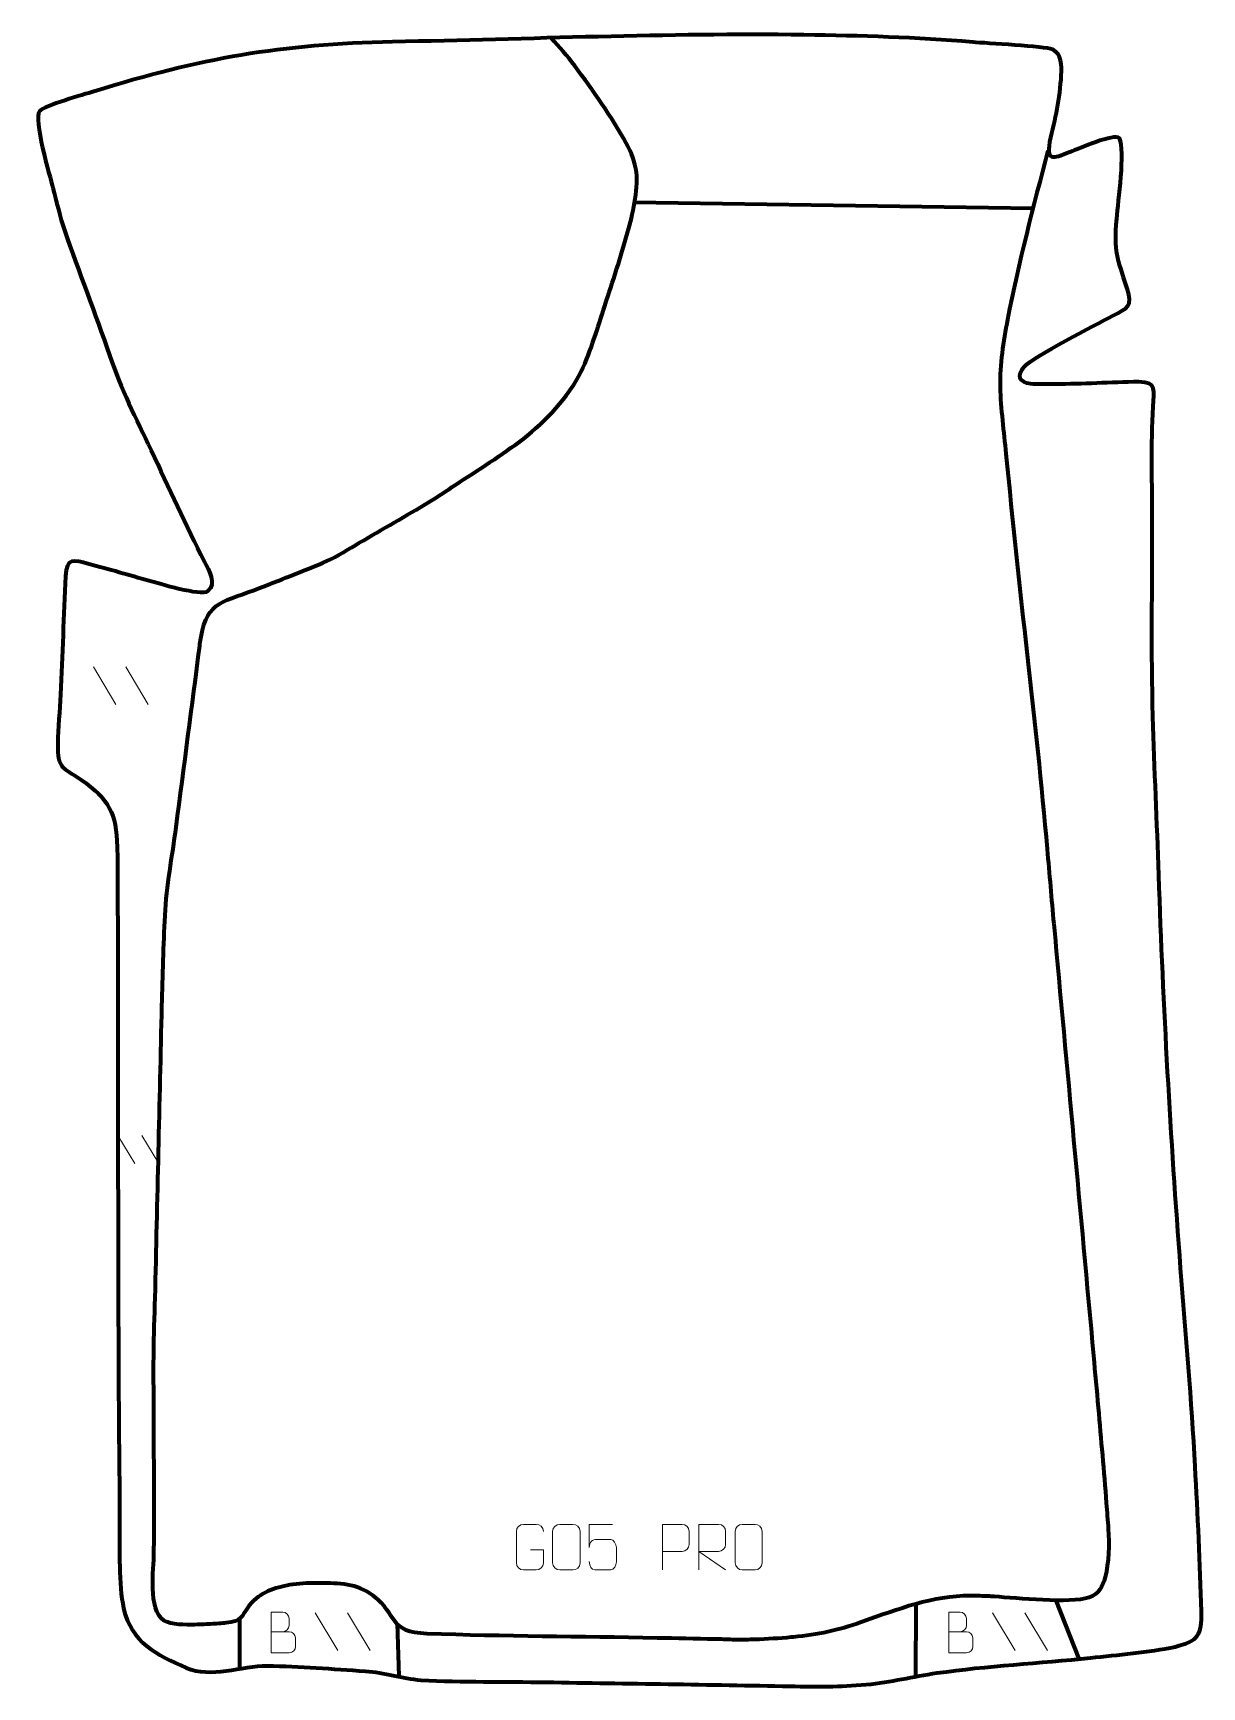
# Model space of a CAD drawing. Header units: millimetres. Extents: x 1214 to 1855, y 21 to 928.
import ezdxf

# ---------------------------------------------------------------- set-up
doc = ezdxf.new("R2010")
doc.units = ezdxf.units.MM
doc.header["$MEASUREMENT"] = 0
doc.layers.add('layer 1', color=7, linetype='Continuous')
doc.layers.add('layer 2', color=7, linetype='Continuous')

msp = doc.modelspace()

# ---------------------------------------------------------------- linework, layer by layer
at = {"layer": 'layer 1', "color": 142, "lineweight": 158}
msp.add_open_spline([(1770.2815, 863.3756), (1762.1338, 832.6224), (1754.1895, 801.85), (1748.078, 770.6142), (1748.078, 770.6142), (1745.7165, 758.4981), (1743.8013, 746.1169), (1743.9875, 733.7422), (1743.9875, 733.7422), (1744.3714, 721.465), (1746.0271, 709.1999), (1747.2468, 696.9841), (1747.2468, 696.9841), (1750.7845, 660.1722), (1754.7299, 623.4029), (1758.8721, 586.6546), (1758.8721, 586.6546), (1762.8781, 551.1804), (1766.6851, 515.6969), (1769.827, 480.1342), (1769.827, 480.1342), (1771.0249, 466.481), (1772.1984, 452.8266), (1773.452, 439.1784), (1773.452, 439.1784), (1780.7155, 360.2377), (1788.0348, 281.3022), (1795.23, 202.3551), (1795.23, 202.3551), (1796.0973, 192.8351), (1796.9584, 183.3145), (1797.8125, 173.7933), (1797.8125, 173.7933), (1799.3746, 156.3615), (1800.8743, 138.926), (1802.2684, 121.4798), (1802.2684, 121.4798), (1802.6471, 116.7322), (1803.0137, 111.9841), (1803.3693, 107.2347), (1803.3693, 107.2347), (1803.9856, 98.9787), (1803.6315, 88.743), (1801.6257, 80.7265), (1801.6257, 80.7265), (1800.2454, 75.6321), (1798.0868, 71.4491), (1792.8945, 69.5711), (1792.8945, 69.5711), (1782.0265, 66.2644), (1753.414, 69.2075), (1740.9911, 70.1464), (1740.9911, 70.1464), (1740.0718, 70.2005), (1739.1542, 70.2477), (1738.2345, 70.2935), (1738.2345, 70.2935), (1734.6888, 70.4519), (1731.1713, 70.5433), (1727.6222, 70.5676), (1727.6222, 70.5676), (1707.0177, 70.6029), (1687.9819, 63.1696), (1668.8617, 56.4121), (1668.8617, 56.4121), (1668.8617, 56.4121), (1667.919, 56.0813), (1667.919, 56.0813), (1667.919, 56.0813), (1654.7012, 51.4487), (1644.5726, 49.2427), (1630.622, 47.9088), (1630.622, 47.9088), (1630.622, 47.9088), (1629.5294, 47.8044), (1629.5294, 47.8044), (1629.5294, 47.8044), (1622.8954, 47.1853), (1616.2397, 46.8294), (1609.5823, 46.5897), (1609.5823, 46.5897), (1609.5823, 46.5897), (1608.6612, 46.5565), (1608.6612, 46.5565), (1608.6612, 46.5565), (1604.8209, 46.4352), (1601.0246, 46.4189), (1597.1833, 46.489), (1597.1833, 46.489), (1593.9631, 46.5967), (1590.7486, 46.7126), (1587.527, 46.7884), (1587.527, 46.7884), (1577.0177, 46.9924), (1566.5083, 47.1965), (1555.9989, 47.4005), (1555.9989, 47.4005), (1513.9994, 48.1995), (1471.7696, 48.2832), (1429.8129, 49.7438), (1429.8129, 49.7438), (1408.2698, 50.4937), (1414.5534, 59.747), (1400.0287, 70.6865), (1400.0287, 70.6865), (1391.1142, 77.4007), (1381.6152, 77.4097), (1370.9793, 77.5537), (1370.9793, 77.5537), (1366.0666, 77.5911), (1360.9669, 77.4176), (1356.0978, 76.7376), (1356.0978, 76.7376), (1347.9354, 75.5182), (1339.2953, 73.0538), (1333.5629, 66.7693), (1333.5629, 66.7693), (1333.5629, 66.7693), (1332.2182, 65.2073), (1332.2182, 65.2073), (1332.2182, 65.2073), (1327.5868, 58.7698), (1328.349, 56.7704), (1319.4893, 55.6696), (1319.4893, 55.6696), (1318.2735, 55.5454), (1317.0489, 55.4543), (1315.8306, 55.3578), (1315.8306, 55.3578), (1311.3175, 55.0043), (1306.7406, 54.8081), (1302.2138, 54.7161), (1302.2138, 54.7161), (1297.5769, 54.6343), (1289.3737, 54.5304), (1285.3589, 57.0164), (1285.3589, 57.0164), (1276.6247, 63.2734), (1279.8777, 84.7479), (1279.98, 94.4449), (1279.98, 94.4449), (1280.3633, 130.7676), (1279.6931, 167.0982), (1279.8241, 203.4238), (1279.8241, 203.4238), (1279.872, 213.6076), (1280.3527, 223.807), (1280.6119, 233.9897), (1280.6119, 233.9897), (1281.9277, 287.4098), (1283.1099, 340.833), (1284.3736, 394.2543), (1284.3736, 394.2543), (1284.765, 410.7768), (1285.279, 427.2845), (1286.0509, 443.7941), (1286.0509, 443.7941), (1286.816, 459.8997), (1290.0482, 476.2005), (1292.1627, 492.2056), (1292.1627, 492.2056), (1296.4927, 525.3748), (1300.8155, 558.5449), (1305.0825, 591.7224), (1305.0825, 591.7224), (1305.0825, 591.7224), (1305.2043, 592.6703), (1305.2043, 592.6703), (1305.2043, 592.6703), (1308.122, 615.3816), (1315.823, 615.211), (1334.9383, 622.2713), (1334.9383, 622.2713), (1348.3997, 627.3686), (1361.7654, 632.6716), (1375.0515, 638.2103), (1375.0515, 638.2103), (1380.0123, 640.3064), (1387.4012, 645.2202), (1392.4233, 648.1337), (1392.4233, 648.1337), (1405.275, 655.5896), (1418.1778, 662.9398), (1430.9276, 670.5716), (1430.9276, 670.5716), (1435.8521, 673.5231), (1440.6058, 676.9077), (1445.4161, 680.0587), (1445.4161, 680.0587), (1457.4698, 687.9059), (1471.2529, 696.5569), (1482.5656, 705.2556), (1482.5656, 705.2556), (1494.9674, 714.7916), (1507.3025, 727.965), (1514.2271, 742.0834), (1514.2271, 742.0834), (1519.729, 753.5439), (1523.2579, 766.1448), (1527.2129, 778.2125), (1527.2129, 778.2125), (1531.6885, 791.5266), (1535.9134, 804.8667), (1539.7245, 818.3879), (1539.7245, 818.3879), (1542.4388, 828.16), (1545.7091, 841.2507), (1544.5621, 851.3779), (1544.5621, 851.3779), (1543.7984, 857.274), (1541.8324, 862.144), (1539.0346, 867.347), (1539.0346, 867.347), (1530.8595, 882.1643), (1520.8207, 896.2544), (1510.7118, 909.8105), (1510.7118, 909.8105), (1506.7213, 915.1465), (1502.2562, 920.1197), (1497.8638, 925.1241)], degree=3, knots=[0, 0, 0, 0, 0.01785714, 0.01785714, 0.01785714, 0.01785714, 0.03571429, 0.03571429, 0.03571429, 0.03571429, 0.05357143, 0.05357143, 0.05357143, 0.05357143, 0.07142857, 0.07142857, 0.07142857, 0.07142857, 0.08928571, 0.08928571, 0.08928571, 0.08928571, 0.10714286, 0.10714286, 0.10714286, 0.10714286, 0.125, 0.125, 0.125, 0.125, 0.14285714, 0.14285714, 0.14285714, 0.14285714, 0.16071429, 0.16071429, 0.16071429, 0.16071429, 0.17857143, 0.17857143, 0.17857143, 0.17857143, 0.19642857, 0.19642857, 0.19642857, 0.19642857, 0.21428571, 0.21428571, 0.21428571, 0.21428571, 0.23214286, 0.23214286, 0.23214286, 0.23214286, 0.25, 0.25, 0.25, 0.25, 0.26785714, 0.26785714, 0.26785714, 0.26785714, 0.28571429, 0.28571429, 0.28571429, 0.28571429, 0.30357143, 0.30357143, 0.30357143, 0.30357143, 0.32142857, 0.32142857, 0.32142857, 0.32142857, 0.33928571, 0.33928571, 0.33928571, 0.33928571, 0.35714286, 0.35714286, 0.35714286, 0.35714286, 0.375, 0.375, 0.375, 0.375, 0.39285714, 0.39285714, 0.39285714, 0.39285714, 0.41071429, 0.41071429, 0.41071429, 0.41071429, 0.42857143, 0.42857143, 0.42857143, 0.42857143, 0.44642857, 0.44642857, 0.44642857, 0.44642857, 0.46428571, 0.46428571, 0.46428571, 0.46428571, 0.48214286, 0.48214286, 0.48214286, 0.48214286, 0.5, 0.5, 0.5, 0.5, 0.51785714, 0.51785714, 0.51785714, 0.51785714, 0.53571429, 0.53571429, 0.53571429, 0.53571429, 0.55357143, 0.55357143, 0.55357143, 0.55357143, 0.57142857, 0.57142857, 0.57142857, 0.57142857, 0.58928571, 0.58928571, 0.58928571, 0.58928571, 0.60714286, 0.60714286, 0.60714286, 0.60714286, 0.625, 0.625, 0.625, 0.625, 0.64285714, 0.64285714, 0.64285714, 0.64285714, 0.66071429, 0.66071429, 0.66071429, 0.66071429, 0.67857143, 0.67857143, 0.67857143, 0.67857143, 0.69642857, 0.69642857, 0.69642857, 0.69642857, 0.71428571, 0.71428571, 0.71428571, 0.71428571, 0.73214286, 0.73214286, 0.73214286, 0.73214286, 0.75, 0.75, 0.75, 0.75, 0.76785714, 0.76785714, 0.76785714, 0.76785714, 0.78571429, 0.78571429, 0.78571429, 0.78571429, 0.80357143, 0.80357143, 0.80357143, 0.80357143, 0.82142857, 0.82142857, 0.82142857, 0.82142857, 0.83928571, 0.83928571, 0.83928571, 0.83928571, 0.85714286, 0.85714286, 0.85714286, 0.85714286, 0.875, 0.875, 0.875, 0.875, 0.89285714, 0.89285714, 0.89285714, 0.89285714, 0.91071429, 0.91071429, 0.91071429, 0.91071429, 0.92857143, 0.92857143, 0.92857143, 0.92857143, 0.94642857, 0.94642857, 0.94642857, 0.94642857, 0.96428571, 0.96428571, 0.96428571, 0.96428571, 1, 1, 1, 1], dxfattribs=at)
for points in [[(1543.094, 835.0926), (1543.094, 835.0926), (1761.9084, 831.7328), (1761.9084, 831.7328)], [(1697.7993, 66.1463), (1697.7993, 66.1463), (1697.6569, 25.8252), (1697.6569, 25.8252)], [(1774.4985, 67.9542), (1774.4985, 67.9542), (1787.1448, 35.9274), (1787.1448, 35.9274)], [(1326.9478, 57.9253), (1326.9478, 57.9253), (1326.8251, 30.6814), (1326.8251, 30.6814)], [(1413.3578, 55.3795), (1413.3578, 55.3795), (1414.2924, 26.4718), (1414.2924, 26.4718)]]:
    msp.add_open_spline(points, degree=3, dxfattribs=at)
at = {"layer": 'layer 2', "color": 242, "lineweight": 158}
msp.add_open_spline([(1247.0374, 895.7254), (1304.885, 913.8821), (1350.1976, 921.7617), (1410.8813, 922.962), (1410.8813, 922.962), (1486.0935, 924.4496), (1561.194, 927.784), (1636.4469, 926.7746), (1636.4469, 926.7746), (1667.9103, 926.3429), (1697.7611, 925.4255), (1729.1616, 922.7826), (1729.1616, 922.7826), (1736.4514, 922.1854), (1768.4651, 920.5679), (1772.8618, 918.7498), (1772.8618, 918.7498), (1778.0826, 916.0243), (1777.6694, 909.9969), (1777.5633, 904.7943), (1777.5633, 904.7943), (1776.9442, 891.2103), (1774.2378, 881.126), (1771.3784, 868.0777), (1771.3784, 868.0777), (1769.0802, 856.1477), (1774.5573, 859.5375), (1782.7308, 862.6073), (1782.7308, 862.6073), (1786.7161, 864.1653), (1806.7574, 873.0052), (1809.5284, 870.1426), (1809.5284, 870.1426), (1812.7634, 862.9398), (1808.833, 835.6919), (1808.0072, 826.0862), (1808.0072, 826.0862), (1806.4845, 806.5719), (1807.99, 805.728), (1813.7171, 787.7475), (1813.7171, 787.7475), (1816.9193, 777.6943), (1814.1412, 777.22), (1805.6673, 772.651), (1805.6673, 772.651), (1796.2987, 767.6085), (1762.7143, 750.7413), (1757.1436, 744.6267), (1757.1436, 744.6267), (1753.1576, 740.2515), (1754.5341, 735.9184), (1760.7172, 735.3126), (1760.7172, 735.3126), (1764.1757, 734.9737), (1770.3847, 735.1619), (1774.0861, 735.1692), (1774.0861, 735.1692), (1789.4123, 735.2432), (1804.6733, 736.2126), (1819.9834, 736.4589), (1819.9834, 736.4589), (1830.4006, 736.3143), (1828.3452, 731.6429), (1827.8871, 722.9486), (1827.8871, 722.9486), (1826.7851, 702.0312), (1827.4693, 679.9046), (1827.4937, 658.8503), (1827.4937, 658.8503), (1827.5264, 623.727), (1826.8198, 587.9759), (1827.8092, 552.9288), (1827.8092, 552.9288), (1828.64, 523.9651), (1830.1137, 494.918), (1831.0871, 465.9204), (1831.0871, 465.9204), (1833.5197, 393.6369), (1837.5296, 322.3385), (1843.0422, 250.2284), (1843.0422, 250.2284), (1845.8003, 214.1821), (1849.0798, 177.6301), (1851.0098, 141.5767), (1851.0098, 141.5767), (1852.3888, 115.2478), (1853.8569, 88.1995), (1854.403, 61.8728), (1854.403, 61.8728), (1854.7045, 49.0462), (1852.7873, 45.6395), (1839.9728, 42.6526), (1839.9728, 42.6526), (1825.4841, 39.5468), (1808.4845, 38.185), (1793.5916, 36.5203), (1793.5916, 36.5203), (1765.7933, 33.5334), (1736.9211, 32.194), (1709.3987, 28.2385), (1709.3987, 28.2385), (1696.0712, 26.3232), (1684.3389, 23.1708), (1670.6065, 21.9276), (1670.6065, 21.9276), (1655.748, 20.5824), (1643.7322, 20.6456), (1628.8975, 20.9636), (1628.8975, 20.9636), (1584.3704, 21.9096), (1539.7336, 22.4187), (1495.1886, 23.1731), (1495.1886, 23.1731), (1472.424, 23.5308), (1449.0997, 23.1926), (1426.4183, 24.3094), (1426.4183, 24.3094), (1415.8795, 25.1926), (1406.6077, 28.5461), (1395.7801, 29.2706), (1395.7801, 29.2706), (1377.9704, 30.4653), (1360.0682, 31.827), (1342.2227, 32.2027), (1342.2227, 32.2027), (1327.9677, 32.1317), (1311.0224, 25.2529), (1297.5996, 31.121), (1297.5996, 31.121), (1281.4146, 38.2174), (1267.5014, 45.0594), (1263.3381, 63.7556), (1263.3381, 63.7556), (1260.4281, 76.8232), (1261.236, 95.9891), (1261.1692, 109.7587), (1261.1692, 109.7587), (1261.0115, 141.0864), (1260.5466, 172.3573), (1260.4723, 203.7025), (1260.4723, 203.7025), (1260.3992, 234.6147), (1260.3261, 265.527), (1260.2529, 296.4391), (1260.2529, 296.4391), (1260.1157, 358.0087), (1260.3911, 419.6243), (1259.8444, 481.1869), (1259.8444, 481.1869), (1259.2741, 500.1845), (1255.4192, 507.2103), (1239.9433, 518.2858), (1239.9433, 518.2858), (1229.8876, 525.188), (1226.984, 523.9561), (1227.2203, 537.9832), (1227.2203, 537.9832), (1227.3679, 546.7456), (1228.3031, 556.0973), (1228.6998, 565.0042), (1228.6998, 565.0042), (1229.6609, 586.6242), (1230.531, 608.2491), (1231.5307, 629.8671), (1231.5307, 629.8671), (1232.0132, 640.3006), (1235.628, 638.7978), (1244.3882, 636.4808), (1244.3882, 636.4808), (1255.3353, 633.5853), (1266.4247, 630.3405), (1277.385, 627.3385), (1277.385, 627.3385), (1282.8371, 625.8219), (1305.4585, 618.7331), (1309.5961, 621.5872), (1309.5961, 621.5872), (1314.5273, 625.9374), (1310.0558, 633.0407), (1307.6545, 637.8041), (1307.6545, 637.8041), (1297.5717, 657.8053), (1288.0139, 678.6425), (1278.4193, 698.9321), (1278.4193, 698.9321), (1269.9752, 716.7423), (1262.1236, 732.2334), (1255.6055, 751.0217), (1255.6055, 751.0217), (1247.6214, 774.036), (1238.9579, 796.7108), (1230.8415, 819.6256), (1230.8415, 819.6256), (1228.3646, 826.6184), (1226.5892, 835.5244), (1224.5924, 842.9162), (1224.5924, 842.9162), (1222.9019, 849.1364), (1213.6887, 880.9898), (1217.1282, 884.8591), (1217.1282, 884.8591), (1219.9996, 888.0891), (1241.5744, 894.0219), (1247.0374, 895.7254)], degree=3, knots=[0, 0, 0, 0, 0.01923077, 0.01923077, 0.01923077, 0.01923077, 0.03846154, 0.03846154, 0.03846154, 0.03846154, 0.05769231, 0.05769231, 0.05769231, 0.05769231, 0.07692308, 0.07692308, 0.07692308, 0.07692308, 0.09615385, 0.09615385, 0.09615385, 0.09615385, 0.11538462, 0.11538462, 0.11538462, 0.11538462, 0.13461538, 0.13461538, 0.13461538, 0.13461538, 0.15384615, 0.15384615, 0.15384615, 0.15384615, 0.17307692, 0.17307692, 0.17307692, 0.17307692, 0.19230769, 0.19230769, 0.19230769, 0.19230769, 0.21153846, 0.21153846, 0.21153846, 0.21153846, 0.23076923, 0.23076923, 0.23076923, 0.23076923, 0.25, 0.25, 0.25, 0.25, 0.26923077, 0.26923077, 0.26923077, 0.26923077, 0.28846154, 0.28846154, 0.28846154, 0.28846154, 0.30769231, 0.30769231, 0.30769231, 0.30769231, 0.32692308, 0.32692308, 0.32692308, 0.32692308, 0.34615385, 0.34615385, 0.34615385, 0.34615385, 0.36538462, 0.36538462, 0.36538462, 0.36538462, 0.38461538, 0.38461538, 0.38461538, 0.38461538, 0.40384615, 0.40384615, 0.40384615, 0.40384615, 0.42307692, 0.42307692, 0.42307692, 0.42307692, 0.44230769, 0.44230769, 0.44230769, 0.44230769, 0.46153846, 0.46153846, 0.46153846, 0.46153846, 0.48076923, 0.48076923, 0.48076923, 0.48076923, 0.5, 0.5, 0.5, 0.5, 0.51923077, 0.51923077, 0.51923077, 0.51923077, 0.53846154, 0.53846154, 0.53846154, 0.53846154, 0.55769231, 0.55769231, 0.55769231, 0.55769231, 0.57692308, 0.57692308, 0.57692308, 0.57692308, 0.59615385, 0.59615385, 0.59615385, 0.59615385, 0.61538462, 0.61538462, 0.61538462, 0.61538462, 0.63461538, 0.63461538, 0.63461538, 0.63461538, 0.65384615, 0.65384615, 0.65384615, 0.65384615, 0.67307692, 0.67307692, 0.67307692, 0.67307692, 0.69230769, 0.69230769, 0.69230769, 0.69230769, 0.71153846, 0.71153846, 0.71153846, 0.71153846, 0.73076923, 0.73076923, 0.73076923, 0.73076923, 0.75, 0.75, 0.75, 0.75, 0.76923077, 0.76923077, 0.76923077, 0.76923077, 0.78846154, 0.78846154, 0.78846154, 0.78846154, 0.80769231, 0.80769231, 0.80769231, 0.80769231, 0.82692308, 0.82692308, 0.82692308, 0.82692308, 0.84615385, 0.84615385, 0.84615385, 0.84615385, 0.86538462, 0.86538462, 0.86538462, 0.86538462, 0.88461538, 0.88461538, 0.88461538, 0.88461538, 0.90384615, 0.90384615, 0.90384615, 0.90384615, 0.92307692, 0.92307692, 0.92307692, 0.92307692, 0.94230769, 0.94230769, 0.94230769, 0.94230769, 0.96153846, 0.96153846, 0.96153846, 0.96153846, 1, 1, 1, 1], dxfattribs=at)
at = {"layer": 'layer 2', "color": 250, "lineweight": 9}
for points in [[(1246.7929, 580.0616), (1246.7929, 580.0616), (1259.1572, 559.5173), (1259.1572, 559.5173)], [(1264.5228, 580.0616), (1264.5228, 580.0616), (1276.8871, 559.5173), (1276.8871, 559.5173)], [(1260.1878, 323.0709), (1260.1878, 323.0709), (1269.4031, 307.759), (1269.4031, 307.759)], [(1273.4021, 323.0709), (1273.4021, 323.0709), (1282.6173, 307.759), (1282.6173, 307.759)], [(1368.4076, 61.167), (1368.4076, 61.167), (1380.7719, 40.6227), (1380.7719, 40.6227)], [(1386.1375, 61.167), (1386.1375, 61.167), (1398.5018, 40.6227), (1398.5018, 40.6227)], [(1739.8827, 61.167), (1739.8827, 61.167), (1752.247, 40.6227), (1752.247, 40.6227)], [(1757.6126, 61.167), (1757.6126, 61.167), (1769.9769, 40.6227), (1769.9769, 40.6227)]]:
    msp.add_open_spline(points, degree=3, dxfattribs=at)
for points, knots in [([(1486.4018, 95.769), (1486.4018, 95.769), (1493.5699, 95.769), (1493.5699, 95.769), (1493.5699, 95.769), (1493.5699, 95.769), (1493.5699, 88.6009), (1493.5699, 88.6009), (1493.5699, 88.6009), (1493.4302, 86.2775), (1491.753, 84.7979), (1489.6052, 84.7871), (1489.6052, 84.7871), (1487.2734, 84.7875), (1484.9414, 84.7875), (1482.6099, 84.7871), (1482.6099, 84.7871), (1480.685, 84.6817), (1478.7128, 86.5662), (1478.724, 88.5835), (1478.724, 88.5835), (1478.7244, 94.3536), (1478.7244, 100.1233), (1478.724, 105.8926), (1478.724, 105.8926), (1478.7282, 108.0307), (1480.475, 109.7499), (1482.6273, 109.7365), (1482.6273, 109.7365), (1484.953, 109.7365), (1487.2791, 109.7365), (1489.6052, 109.7365), (1489.6052, 109.7365), (1491.5519, 109.7719), (1493.5433, 108.2804), (1493.5699, 105.8427)], [0, 0, 0, 0, 0.1, 0.1, 0.1, 0.1, 0.2, 0.2, 0.2, 0.2, 0.3, 0.3, 0.3, 0.3, 0.4, 0.4, 0.4, 0.4, 0.5, 0.5, 0.5, 0.5, 0.6, 0.6, 0.6, 0.6, 0.7, 0.7, 0.7, 0.7, 0.8, 0.8, 0.8, 0.8, 1, 1, 1, 1]), ([(1502.5662, 109.7593), (1504.9323, 109.7593), (1507.2988, 109.7593), (1509.6653, 109.7593), (1509.6653, 109.7593), (1511.6458, 109.7949), (1513.6718, 108.3006), (1513.6989, 105.8585), (1513.6989, 105.8585), (1513.6985, 100.1011), (1513.6985, 94.3433), (1513.6989, 88.5851), (1513.6989, 88.5851), (1513.5568, 86.2575), (1511.8504, 84.7752), (1509.6653, 84.7644), (1509.6653, 84.7644), (1507.2929, 84.7648), (1504.9205, 84.7648), (1502.5485, 84.7644), (1502.5485, 84.7644), (1500.59, 84.6588), (1498.5836, 86.5467), (1498.595, 88.5677), (1498.595, 88.5677), (1498.5954, 94.3483), (1498.5954, 100.1286), (1498.595, 105.9084), (1498.595, 105.9084), (1498.5993, 108.0504), (1500.3764, 109.7729), (1502.5662, 109.7593)], [0, 0, 0, 0, 0.11111111, 0.11111111, 0.11111111, 0.11111111, 0.22222222, 0.22222222, 0.22222222, 0.22222222, 0.33333333, 0.33333333, 0.33333333, 0.33333333, 0.44444444, 0.44444444, 0.44444444, 0.44444444, 0.55555556, 0.55555556, 0.55555556, 0.55555556, 0.66666667, 0.66666667, 0.66666667, 0.66666667, 0.77777778, 0.77777778, 0.77777778, 0.77777778, 1, 1, 1, 1]), ([(1531.541, 109.7148), (1531.541, 109.7148), (1518.6893, 109.7148), (1518.6893, 109.7148), (1518.6893, 109.7148), (1518.6896, 105.4842), (1518.6896, 101.2533), (1518.6893, 97.0221), (1518.6893, 97.0221), (1518.689, 100.3322), (1520.32, 101.404), (1523.132, 101.4645), (1523.132, 101.4645), (1525.5716, 101.4648), (1528.0111, 101.4648), (1530.4503, 101.4645), (1530.4503, 101.4645), (1532.1001, 101.4713), (1533.575, 99.0908), (1533.6035, 97.0221), (1533.6035, 97.0221), (1533.6032, 94.4348), (1533.6032, 91.8472), (1533.6035, 89.2595), (1533.6035, 89.2595), (1533.6497, 87.3001), (1532.1503, 84.8638), (1530.5244, 84.8053), (1530.5244, 84.8053), (1528.5679, 84.8056), (1523.6729, 84.8056), (1521.7159, 84.8053), (1521.7159, 84.8053), (1519.8704, 84.7965), (1518.7633, 86.7613), (1518.7425, 89.3124)], [0, 0, 0, 0, 0.1, 0.1, 0.1, 0.1, 0.2, 0.2, 0.2, 0.2, 0.3, 0.3, 0.3, 0.3, 0.4, 0.4, 0.4, 0.4, 0.5, 0.5, 0.5, 0.5, 0.6, 0.6, 0.6, 0.6, 0.7, 0.7, 0.7, 0.7, 0.8, 0.8, 0.8, 0.8, 1, 1, 1, 1]), ([(1558.8148, 84.7833), (1558.8148, 84.7833), (1558.8148, 109.7369), (1558.8148, 109.7369), (1558.8148, 109.7369), (1562.4098, 109.7369), (1566.0051, 109.7369), (1569.6005, 109.7369), (1569.6005, 109.7369), (1571.9257, 109.699), (1573.4831, 108.2089), (1573.4789, 105.8428), (1573.4789, 105.8428), (1573.4785, 103.8071), (1573.4785, 100.7478), (1573.4789, 98.7118), (1573.4789, 98.7118), (1573.4724, 96.8364), (1571.6602, 94.8945), (1569.6506, 94.8754), (1569.6506, 94.8754), (1569.6506, 94.8754), (1558.8148, 94.8754), (1558.8148, 94.8754)], [0, 0, 0, 0, 0.14285714, 0.14285714, 0.14285714, 0.14285714, 0.28571429, 0.28571429, 0.28571429, 0.28571429, 0.42857143, 0.42857143, 0.42857143, 0.42857143, 0.57142857, 0.57142857, 0.57142857, 0.57142857, 0.71428571, 0.71428571, 0.71428571, 0.71428571, 1, 1, 1, 1]), ([(1578.8149, 84.7833), (1578.8149, 84.7833), (1578.8149, 109.7368), (1578.8149, 109.7368), (1578.8149, 109.7368), (1582.4097, 109.7368), (1586.0052, 109.7368), (1589.6004, 109.7368), (1589.6004, 109.7368), (1591.9257, 109.6991), (1593.483, 108.2091), (1593.4789, 105.8427), (1593.4789, 105.8427), (1593.4785, 103.8072), (1593.4785, 100.7478), (1593.4789, 98.7118), (1593.4789, 98.7118), (1593.4724, 96.8363), (1591.6601, 94.8945), (1589.6506, 94.8754), (1589.6506, 94.8754), (1589.6506, 94.8754), (1578.8149, 94.8754), (1578.8149, 94.8754), (1578.8149, 94.8754), (1578.8149, 94.8754), (1593.4696, 84.7833), (1593.4696, 84.7833)], [0, 0, 0, 0, 0.125, 0.125, 0.125, 0.125, 0.25, 0.25, 0.25, 0.25, 0.375, 0.375, 0.375, 0.375, 0.5, 0.5, 0.5, 0.5, 0.625, 0.625, 0.625, 0.625, 0.75, 0.75, 0.75, 0.75, 1, 1, 1, 1]), ([(1602.6273, 109.7365), (1604.953, 109.7365), (1607.2791, 109.7365), (1609.6052, 109.7365), (1609.6052, 109.7365), (1611.5518, 109.7721), (1613.5432, 108.2805), (1613.5699, 105.8429), (1613.5699, 105.8429), (1613.5695, 100.096), (1613.5695, 94.3487), (1613.5699, 88.601), (1613.5699, 88.601), (1613.4301, 86.2776), (1611.7529, 84.798), (1609.6052, 84.7872), (1609.6052, 84.7872), (1607.2733, 84.7876), (1604.9414, 84.7876), (1602.6099, 84.7872), (1602.6099, 84.7872), (1600.6849, 84.6818), (1598.7128, 86.5663), (1598.724, 88.5836), (1598.724, 88.5836), (1598.7243, 94.3537), (1598.7243, 100.1234), (1598.724, 105.8927), (1598.724, 105.8927), (1598.7282, 108.0308), (1600.4749, 109.75), (1602.6273, 109.7365)], [0, 0, 0, 0, 0.11111111, 0.11111111, 0.11111111, 0.11111111, 0.22222222, 0.22222222, 0.22222222, 0.22222222, 0.33333333, 0.33333333, 0.33333333, 0.33333333, 0.44444444, 0.44444444, 0.44444444, 0.44444444, 0.55555556, 0.55555556, 0.55555556, 0.55555556, 0.66666667, 0.66666667, 0.66666667, 0.66666667, 0.77777778, 0.77777778, 0.77777778, 0.77777778, 1, 1, 1, 1]), ([(1344.3025, 50.884), (1347.5615, 50.8844), (1350.8209, 50.8844), (1354.0806, 50.884), (1354.0806, 50.884), (1355.8499, 50.8685), (1357.5728, 49.3135), (1357.5728, 47.4777), (1357.5728, 47.4777), (1357.5725, 46.4669), (1357.5725, 43.7356), (1357.5728, 42.7245), (1357.5728, 42.7245), (1357.5887, 41.0604), (1356.2074, 39.2566), (1354.128, 39.2718), (1354.128, 39.2718), (1350.868, 39.2721), (1347.6083, 39.2721), (1344.349, 39.2718), (1344.349, 39.2718), (1344.349, 46.7222), (1344.349, 54.1723), (1344.349, 61.6221), (1344.349, 61.6221), (1346.4751, 61.6221), (1348.6015, 61.6221), (1350.728, 61.6221), (1350.728, 61.6221), (1352.2335, 61.6379), (1354.1115, 59.9267), (1354.1274, 58.169), (1354.1274, 58.169), (1354.127, 56.3184), (1354.127, 56.1877), (1354.1274, 54.3368), (1354.1274, 54.3368), (1354.1428, 52.4862), (1352.4819, 50.8685), (1350.6815, 50.884)], [0, 0, 0, 0, 0.09090909, 0.09090909, 0.09090909, 0.09090909, 0.18181818, 0.18181818, 0.18181818, 0.18181818, 0.27272727, 0.27272727, 0.27272727, 0.27272727, 0.36363636, 0.36363636, 0.36363636, 0.36363636, 0.45454545, 0.45454545, 0.45454545, 0.45454545, 0.54545455, 0.54545455, 0.54545455, 0.54545455, 0.63636364, 0.63636364, 0.63636364, 0.63636364, 0.72727273, 0.72727273, 0.72727273, 0.72727273, 0.81818182, 0.81818182, 0.81818182, 0.81818182, 1, 1, 1, 1]), ([(1715.7776, 50.884), (1719.0366, 50.8844), (1722.296, 50.8844), (1725.5557, 50.884), (1725.5557, 50.884), (1727.325, 50.8685), (1729.0479, 49.3135), (1729.0479, 47.4777), (1729.0479, 47.4777), (1729.0476, 46.4669), (1729.0476, 43.7356), (1729.0479, 42.7245), (1729.0479, 42.7245), (1729.0638, 41.0604), (1727.6825, 39.2566), (1725.6031, 39.2718), (1725.6031, 39.2718), (1722.3431, 39.2721), (1719.0834, 39.2721), (1715.8241, 39.2718), (1715.8241, 39.2718), (1715.8241, 46.7222), (1715.8241, 54.1723), (1715.8241, 61.6221), (1715.8241, 61.6221), (1717.9502, 61.6221), (1720.0766, 61.6221), (1722.2031, 61.6221), (1722.2031, 61.6221), (1723.7086, 61.6379), (1725.5866, 59.9267), (1725.6025, 58.169), (1725.6025, 58.169), (1725.6021, 56.3184), (1725.6021, 56.1877), (1725.6025, 54.3368), (1725.6025, 54.3368), (1725.6179, 52.4862), (1723.957, 50.8685), (1722.1566, 50.884)], [0, 0, 0, 0, 0.09090909, 0.09090909, 0.09090909, 0.09090909, 0.18181818, 0.18181818, 0.18181818, 0.18181818, 0.27272727, 0.27272727, 0.27272727, 0.27272727, 0.36363636, 0.36363636, 0.36363636, 0.36363636, 0.45454545, 0.45454545, 0.45454545, 0.45454545, 0.54545455, 0.54545455, 0.54545455, 0.54545455, 0.63636364, 0.63636364, 0.63636364, 0.63636364, 0.72727273, 0.72727273, 0.72727273, 0.72727273, 0.81818182, 0.81818182, 0.81818182, 0.81818182, 1, 1, 1, 1])]:
    msp.add_open_spline(points, degree=3, knots=knots, dxfattribs=at)

doc.saveas('drawing.dxf')
